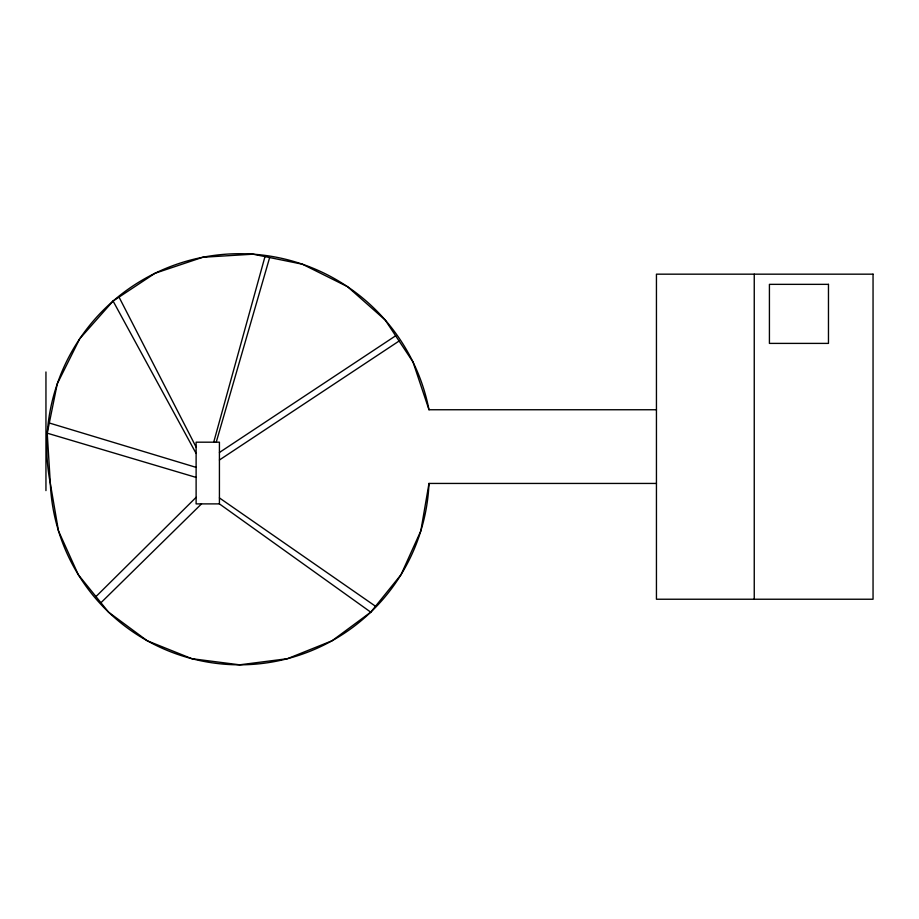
<?xml version="1.0" encoding="UTF-8"?>
<svg xmlns="http://www.w3.org/2000/svg" width="919" height="919" viewBox="0 0 919 919"><rect width="100%" height="100%" fill="white"/><g stroke="black" fill="none" stroke-linecap="round" stroke-linejoin="round"><path stroke-width="1.38" d="M656.442 483.44L428.989 483.44L420.833 530.872L400.994 574.72L370.748 612.157L332.058 640.773L287.394 658.705L239.652 664.816L191.91 658.705L147.258 640.773L108.557 612.157L78.31 574.72L58.471 530.872L50.327 483.44L47.237 433.182L57.265 383.832L79.723 338.766L113.083 301.053L155.07 273.253L202.812 257.263L253.07 254.184L302.408 264.212L347.474 286.659L385.199 320.019L412.999 362.006L428.989 409.748L656.442 409.748M213.713 442.188L264.982 256.596M216.229 442.188L269.646 257.55M95.967 596.58L196.115 497.34M100.941 602.738L201.514 503.888M219.423 452.493L395.641 335.791M219.423 459.994L399.099 341.018M219.423 503.888L196.115 503.888L196.115 442.188L219.423 442.188L219.423 503.888L370.748 612.157M47.237 433.182L196.115 477.409M49.304 423.004L196.115 467.369M219.423 497.926L375.515 606.264M113.083 301.053L196.115 453.446M119.033 297.101L196.115 447.105M754.246 274.172L754.246 599.234M45.95 371.977L45.95 490.608M428.989 483.44A189.509 189.509 0 0 1 239.652 664.816A189.509 189.509 0 0 1 50.327 483.44A192.887 192.887 0 0 1 202.812 257.263A192.887 192.887 0 0 1 428.989 409.748M873.05 274.172L656.442 274.172L656.442 599.234L873.05 599.234L873.05 274.172M828.467 284.35L769.421 284.35L769.421 343.396L828.467 343.396L828.467 284.35"/></g></svg>
